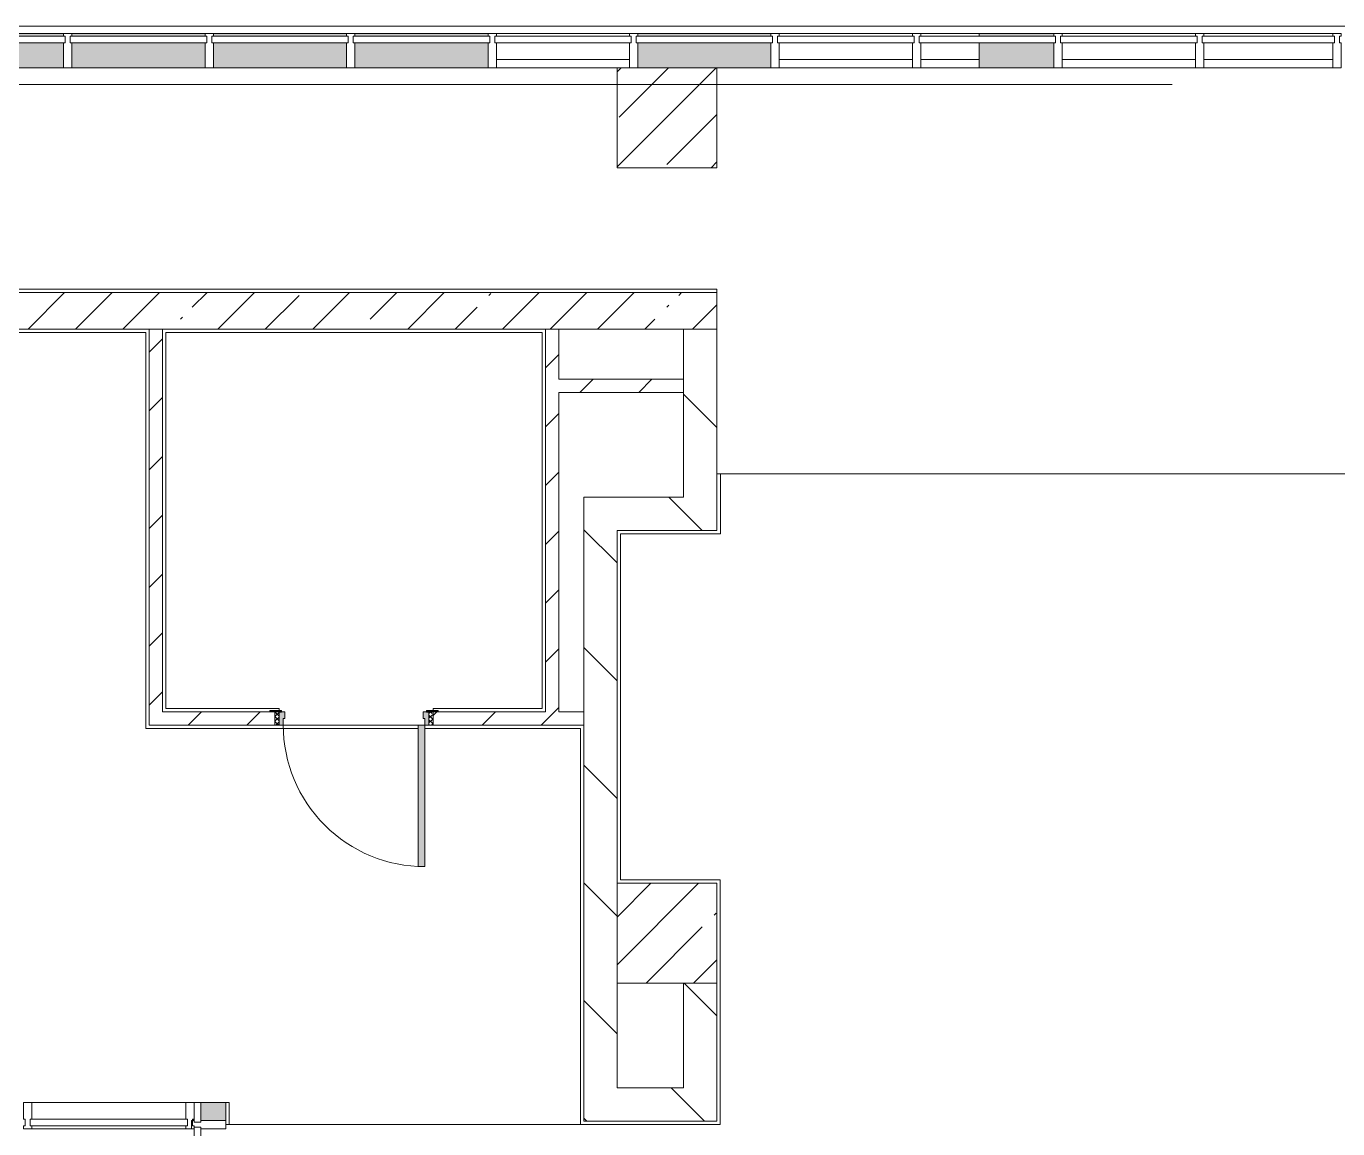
# Model space of a CAD drawing. Header units: millimetres. Extents: x -7229 to 196340, y -8553 to 29000.
# Drawn here: x 5561 to 13440, y 20725 to 27350 of the extents above; entities that cross this region are included whole.
import ezdxf

# ---------------------------------------------------------------- set-up
doc = ezdxf.new("R2010")
doc.units = ezdxf.units.MM
doc.linetypes.add('Осевая', pattern=[15875, 3175, -2381.25, 7937.5, -2381.25])
for name, color, linetype, lineweight, true_color in [('A-DETL-GENF-2', 7, 'Continuous', 5, 0xaaaaaa), ('A-DETL-GENF-3', 7, 'Continuous', 5, 0xe2e2e2), ('A-DOOR-3', 7, 'Continuous', 5, 0xe2e2e2), ('A-DOOR-4', 7, 'Continuous', 5, 0xaaaaaa), ('A-DOOR-FRAM-2', 7, 'Continuous', 5, 0xe2e2e2), ('A-DOOR-FRAM-3', 7, 'Continuous', 5, 0xaaaaaa), ('A-FLOR-2', 7, 'Continuous', 5, 0xaaaaaa), ('A-GLAZ-CWMG-1', 7, 'Continuous', 5, 0x383e42)]:
    doc.layers.add(name, color=color, linetype=linetype, lineweight=lineweight, true_color=true_color)
for name, color, linetype, lineweight in [('A-GLAZ-CURT', 7, 'Continuous', 5), ('A-GLAZ-CWMG', 7, 'Continuous', 5), ('A-WALL', 7, 'Continuous', 5), ('A-WALL-1', 7, 'Continuous', 9), ('I-WALL', 7, 'Continuous', 5), ('S-COLS', 7, 'Continuous', 5), ('Оси', 7, 'Continuous', 9), ('Оси-2', 7, 'Осевая', 9)]:
    doc.layers.add(name, color=color, linetype=linetype, lineweight=lineweight)
pattern_1 = [(45, (0, 0), (-176.7767, 176.7767), [])]
pattern_2 = [(135, (0, 0), (-353.553, -353.553), [])]

# ---------------------------------------------------------------- blocks, each defined once
blk = doc.blocks.new('Системная панель - Стекло - 40мм-22856067-1_2_3_птичка зашивка')
at = {"layer": 'A-GLAZ-CURT'}
h = blk.add_hatch(dxfattribs=at)
h.set_pattern_fill('FP_45', color=256, style=0, pattern_type=2)
h.set_pattern_definition([(45, (-9285, -26790), (-1414.21, 1414.21), [1000, -3000]), (45, (-10285, -27290), (-1414.21, 1414.21), [3000, -1000]), (45, (-8285, -27790), (-1414.21, 1414.21), [1000, -3000])])
h.paths.add_polyline_path([(400, -40), (410, -40), (410, 0), (-410, 0), (-410, -40), (-400, -40)])
for p, q in [((410, 0), (-410, 0)), ((-410, 0), (-410, -40)), ((-410, -40), (410, -40)), ((410, -40), (410, 0))]:
    blk.add_line(p, q, dxfattribs=at)
blk = doc.blocks.new('Системная панель - Стекло - 40мм-V30-1_2_3_птичка зашивка')
at = {"layer": 'A-GLAZ-CURT'}
for p, q in [((410, 0), (-410, 0)), ((-410, 0), (-410, -40)), ((-410, -40), (410, -40)), ((410, -40), (410, 0))]:
    blk.add_line(p, q, dxfattribs=at)
blk = doc.blocks.new('Системная панель - Стекло - 40мм-22856068-1_2_3_птичка зашивка')
at = {"layer": 'A-GLAZ-CURT'}
h = blk.add_hatch(dxfattribs=at)
h.set_pattern_fill('FP_46', color=256, style=0, pattern_type=2)
h.set_pattern_definition([(45, (-11835.1, -26790), (-1414.21, 1414.21), [1000, -3000]), (45, (-12835.1, -27290), (-1414.21, 1414.21), [3000, -1000]), (45, (-10835.1, -27790), (-1414.21, 1414.21), [1000, -3000])])
h.paths.add_polyline_path([(-410.1, -40), (410.1, -40), (410.1, 0), (-410.1, 0)])
for p, q in [((410.1, 0), (-410.1, 0)), ((-410.1, 0), (-410.1, -40)), ((-410.1, -40), (410.1, -40)), ((410.1, -40), (410.1, 0))]:
    blk.add_line(p, q, dxfattribs=at)
blk = doc.blocks.new('Системная панель - Стекло - 40мм-V31-1_2_3_птичка зашивка')
at = {"layer": 'A-GLAZ-CURT'}
for p, q in [((410, 0), (-410, 0)), ((-410, 0), (-410, -40)), ((-410, -40), (410, -40)), ((410, -40), (410, 0))]:
    blk.add_line(p, q, dxfattribs=at)
blk = doc.blocks.new('Системная панель - Стекло - 40мм-V32-1_2_3_птичка зашивка')
at = {"layer": 'A-GLAZ-CURT'}
for p, q in [((397.5, 0), (-397.5, 0)), ((-397.5, 0), (-397.5, -40)), ((397.5, -40), (397.5, 0)), ((-397.5, -40), (397.5, -40))]:
    blk.add_line(p, q, dxfattribs=at)
blk = doc.blocks.new('Прямоугольный импост - Импост структурный с накладкой - 160мм-20149069-1_2_3_птичка зашивка')
at = {"layer": 'A-GLAZ-CWMG'}
for p, q in [((9185, 27307), (8385, 27307)), ((9185, 27150), (8385, 27150))]:
    blk.add_line(p, q, dxfattribs=at)
blk = doc.blocks.new('Прямоугольный импост - Импост структурный с накладкой - 160мм-23251633-1_2_3_птичка зашивка')
at = {"layer": 'A-GLAZ-CWMG'}
for p, q in [((11285, 27307), (10935, 27307)), ((11285, 27307), (11285, 27290)), ((11285, 27250), (11285, 27150)), ((11285, 27150), (10935, 27150))]:
    blk.add_line(p, q, dxfattribs=at)
blk = doc.blocks.new('Прямоугольный импост - Импост структурный с накладкой - 190мм-23251634-1_2_3_птичка зашивка')
at = {"layer": 'A-GLAZ-CWMG-1'}
for points in [[(11735.3, 27290), (11735.3, 27307), (11285, 27307), (11285, 27290)], [(11735.3, 27100), (11735.3, 27250), (11285, 27250), (11285, 27100)]]:
    blk.add_hatch(color=256, dxfattribs=at).paths.add_polyline_path(points)
at = {"layer": 'A-GLAZ-CWMG'}
for p, q in [((11285, 27290), (11285, 27307)), ((11735.3, 27307), (11285, 27307)), ((11285, 27100), (11285, 27250)), ((11735.3, 27100), (11285, 27100))]:
    blk.add_line(p, q, dxfattribs=at)
blk = doc.blocks.new('Прямоугольный импост - Импост структурный с накладкой - 160мм-22794257-1_2_3_птичка зашивка')
at = {"layer": 'A-GLAZ-CWMG'}
for p, q in [((4935, 27307), (4160, 27307)), ((4935, 27150), (4160, 27150))]:
    blk.add_line(p, q, dxfattribs=at)
blk = doc.blocks.new('Прямоугольный импост - Импост структурный с накладкой - 190мм-20153711-1_2_3_птичка зашивка')
at = {"layer": 'A-GLAZ-CWMG'}
for p, q in [((-50, 40), (-50, 190)), ((-50, 190), (0, 190)), ((0, 190), (0, 40)), ((-40, 40), (-50, 40)), ((-50, -17), (-50, 0)), ((-50, 0), (-40, 0)), ((-40, 0), (-40, 40)), ((-10, 40), (-10, 0)), ((0, 40), (-10, 40)), ((-10, 0), (0, 0)), ((0, 0), (0, -17)), ((0, -17), (-50, -17))]:
    blk.add_line(p, q, dxfattribs=at)
blk = doc.blocks.new('Прямоугольный импост - Импост структурный с накладкой - 190мм-20153693-1_2_3_птичка зашивка')
at = {"layer": 'A-GLAZ-CWMG'}
for p, q in [((-25, 40), (-25, 190)), ((-25, 190), (25, 190)), ((25, 190), (25, 40)), ((-15, 40), (-25, 40)), ((-25, -17), (-25, 0)), ((-25, 0), (-15, 0)), ((-15, 0), (-15, 40)), ((15, 40), (15, 0)), ((25, 40), (15, 40)), ((15, 0), (25, 0)), ((25, 0), (25, -17)), ((25, -17), (-25, -17))]:
    blk.add_line(p, q, dxfattribs=at)
blk = doc.blocks.new('Прямоугольный импост - Импост структурный с накладкой - 160мм-19877844-1_2_3_птичка зашивка')
at = {"layer": 'A-GLAZ-CWMG'}
for p, q in [((-50, 0), (-50, 17)), ((-50, 17), (0, 17)), ((-40, 0), (-50, 0)), ((-40, -40), (-40, 0)), ((0, 0), (-10, 0)), ((-10, 0), (-10, -40)), ((0, 7), (0, 0)), ((-50, -140), (-50, -40)), ((-50, -40), (-40, -40)), ((-10, -40), (0, -40)), ((0, -40), (0, -140)), ((0, -140), (-50, -140))]:
    blk.add_line(p, q, dxfattribs=at)
blk = doc.blocks.new('Прямоугольный импост - Импост структурный с накладкой - 190мм-24242608-1_2_3_птичка зашивка')
at = {"layer": 'A-GLAZ-CWMG-1'}
for points in [[(6760, 20775), (6760, 20882), (6610, 20882), (6610, 20775)], [(6560, 20775), (6570, 20775), (6570, 20782), (6560, 20782)]]:
    blk.add_hatch(color=256, dxfattribs=at).paths.add_polyline_path(points)
at = {"layer": 'A-GLAZ-CWMG'}
for p in [(6610, 20882), (6760, 20775)]:
    blk.add_line(p, (6760, 20882), dxfattribs=at)
blk = doc.blocks.new('Системная панель - Стекло - 40мм-V55-1_2_3_птичка зашивка')
at = {"layer": 'A-GLAZ-CURT'}
for p, q in [((410, 0), (-410, 0)), ((-410, 0), (-410, -40)), ((-410, -40), (410, -40)), ((410, -40), (410, 0))]:
    blk.add_line(p, q, dxfattribs=at)
blk = doc.blocks.new('Прямоугольный импост - Импост структурный с накладкой - 190мм-23186023-1_2_3_птичка зашивка')
at = {"layer": 'A-GLAZ-CWMG-1'}
for points in [[(10035, 27290), (10035, 27307), (9235, 27307), (9235, 27290)], [(9235, 27100), (10035, 27100), (10035, 27250), (9235, 27250), (9235, 27150)]]:
    blk.add_hatch(color=256, dxfattribs=at).paths.add_polyline_path(points)
at = {"layer": 'A-GLAZ-CWMG'}
for p, q in [((10035, 27307), (9235, 27307)), ((10035, 27100), (9710, 27100))]:
    blk.add_line(p, q, dxfattribs=at)
blk = doc.blocks.new('Прямоугольный импост - Импост структурный с накладкой - 190мм-V56-1_2_3_птичка зашивка')
at = {"layer": 'A-GLAZ-CWMG'}
for p, q in [((-25, 40), (-25, 190)), ((25, 190), (25, 40)), ((-15, 40), (-25, 40)), ((-25, -17), (-25, 0)), ((-25, 0), (-15, 0)), ((-15, 0), (-15, 40)), ((15, 40), (15, 0)), ((25, 40), (15, 40)), ((15, 0), (25, 0)), ((25, 0), (25, -17)), ((25, -17), (-25, -17))]:
    blk.add_line(p, q, dxfattribs=at)
blk = doc.blocks.new('Системная панель - Стекло - 40мм-V57-1_2_3_птичка зашивка')
at = {"layer": 'A-GLAZ-CURT'}
for p, q in [((410, 0), (-410, 0)), ((-410, 0), (-410, -40)), ((-410, -40), (410, -40)), ((410, -40), (410, 0))]:
    blk.add_line(p, q, dxfattribs=at)
blk = doc.blocks.new('Прямоугольный импост - Импост структурный с накладкой - 190мм-V58-1_2_3_птичка зашивка')
at = {"layer": 'A-GLAZ-CWMG-1'}
for points in [[(8335, 27290), (8335, 27307), (7535, 27307), (7535, 27290), (8327.4, 27290)], [(8327.4, 27100), (8335, 27100), (8335, 27250), (7535, 27250), (7535, 27100)]]:
    blk.add_hatch(color=256, dxfattribs=at).paths.add_polyline_path(points)
at = {"layer": 'A-GLAZ-CWMG'}
for p, q in [((8335, 27307), (7535, 27307)), ((8335, 27100), (7535, 27100))]:
    blk.add_line(p, q, dxfattribs=at)
blk = doc.blocks.new('Системная панель - Стекло - 40мм-V94-1_2_3_птичка зашивка')
at = {"layer": 'A-GLAZ-CURT'}
for p, q in [((410, 0), (-410, 0)), ((-410, 0), (-410, -40)), ((-410, -40), (410, -40)), ((410, -40), (410, 0))]:
    blk.add_line(p, q, dxfattribs=at)
blk = doc.blocks.new('Системная панель - Стекло - 40мм-V95-1_2_3_птичка зашивка')
at = {"layer": 'A-GLAZ-CURT'}
for p, q in [((410, 0), (-410, 0)), ((-410, 0), (-410, -40)), ((-410, -40), (410, -40)), ((410, -40), (410, 0))]:
    blk.add_line(p, q, dxfattribs=at)
blk = doc.blocks.new('110_Дверь_СКБ_1Ст_Внутренняя1 - Д-8т 950x2100h_СУ-31746493-1_2_3_птичка зашивка')
at = {"layer": 'A-DOOR-3'}
h = blk.add_hatch(color=256, dxfattribs=at)
h.paths.add_polyline_path([(437.5, 40), (437.5, 0), (427.5, 0), (427.5, -40), (462.5, -40), (462.5, 40)])
h.paths.add_polyline_path([(-412.5, 40), (-437.5, 40), (-437.5, -40), (-402.5, -40), (-402.5, 0), (-412.5, 0)])
at = {"layer": 'A-DOOR-4'}
h = blk.add_hatch(dxfattribs=at)
h.set_pattern_fill('FP_93', color=256, style=0, pattern_type=2)
h.set_pattern_definition([(135, (1826.41, 104.685), (-14.14214, -14.14214), []), (225, (1826.41, 104.685), (14.14214, -14.14214), [])])
h.paths.add_polyline_path([(462.5, 40), (462.5, -40), (487.5, -40), (487.5, 40)])
at = {"layer": 'A-DOOR-FRAM-2'}
for points in [[(-372.5, 890), (-412.5, 890), (-412.5, 40), (-372.5, 40), (-372.5, 60)], [(-422.5, -40), (-492.5, -40), (-492.5, -48), (-422.5, -48)], [(456.5, -40), (447.5, -40), (447.5, -48), (517.5, -48), (517.5, -40), (462.5, -40)]]:
    blk.add_hatch(color=256, dxfattribs=at).paths.add_polyline_path(points)
at = {"layer": 'A-DOOR-FRAM-3'}
h = blk.add_hatch(dxfattribs=at)
h.set_pattern_fill('FP_94', color=256, style=0, pattern_type=2)
h.set_pattern_definition([(45, (-296.384, 104.685), (-14.1421, 14.1421), []), (135, (-296.384, 104.685), (-14.1421, -14.1421), [])])
h.paths.add_polyline_path([(-462.5, 40), (-456.7, -40), (-437.5, -40), (-437.5, 40)])
at = {"layer": 'A-DOOR-4'}
for p, q in [((-412.5, 890), (-412.5, 40)), ((-372.5, 890), (-412.5, 890)), ((-372.5, 40), (-372.5, 890)), ((-412.5, 40), (-372.5, 40))]:
    blk.add_line(p, q, dxfattribs=at)
blk.add_arc((-412.5, 40), 850, 360, 90, dxfattribs=at)
at = {"layer": 'A-DOOR-FRAM-3'}
for p, q in [((-437.5, 40), (-462.5, 40)), ((-462.5, 40), (-462.5, -40)), ((-412.5, 40), (-437.5, 40)), ((-437.5, 40), (-437.5, -40)), ((-437.5, -40), (-437.5, 40)), ((-412.5, 0), (-412.5, 40)), ((-402.5, 0), (-412.5, 0)), ((-402.5, -40), (-402.5, 0)), ((437.5, 0), (427.5, 0)), ((427.5, 0), (427.5, -40)), ((437.5, 40), (437.5, 0)), ((462.5, 40), (437.5, 40)), ((462.5, -40), (462.5, 40)), ((487.5, 40), (462.5, 40)), ((462.5, 40), (462.5, -40)), ((487.5, -40), (487.5, 40)), ((-422.5, -40), (-492.5, -40)), ((-492.5, -40), (-492.5, -48)), ((-492.5, -48), (-422.5, -48)), ((-462.5, -40), (-437.5, -40)), ((-422.5, -39), (-437.5, -39)), ((-437.5, -39), (-437.5, -40)), ((-437.5, -40), (-402.5, -40)), ((-437.5, -40), (-422.5, -40)), ((-422.5, -40), (-422.5, -39)), ((-422.5, -48), (-422.5, -40)), ((427.5, -40), (462.5, -40)), ((462.5, -39), (447.5, -39)), ((447.5, -39), (447.5, -40)), ((447.5, -40), (462.5, -40)), ((517.5, -40), (447.5, -40)), ((447.5, -40), (447.5, -48)), ((447.5, -48), (517.5, -48)), ((462.5, -40), (462.5, -39)), ((462.5, -40), (487.5, -40)), ((517.5, -48), (517.5, -40))]:
    blk.add_line(p, q, dxfattribs=at)
blk = doc.blocks.new('Системная панель - Стекло - 40мм-31929511-1_2_3_птичка зашивка')
at = {"layer": 'A-GLAZ-CURT'}
for p, q in [((58.5, 40), (-58.5, 40)), ((-58.5, 40), (-58.5, 0)), ((-58.5, 0), (58.5, 0)), ((58.5, 0), (58.5, 40))]:
    blk.add_line(p, q, dxfattribs=at)
blk = doc.blocks.new('Системная панель - Стекло - 40мм-V104-1_2_3_птичка зашивка')
at = {"layer": 'A-GLAZ-CURT'}
h = blk.add_hatch(dxfattribs=at)
h.set_pattern_fill('FP_102', color=256, style=0, pattern_type=2)
h.set_pattern_definition([(45, (-6735, -26790), (-1414.21, 1414.21), [1000, -3000]), (45, (-7735, -27290), (-1414.21, 1414.21), [3000, -1000]), (45, (-5735, -27790), (-1414.21, 1414.21), [1000, -3000])])
h.paths.add_polyline_path([(288.5, -40), (410, -40), (410, 0), (-410, 0), (-410, -40), (-400, -40)])
for p, q in [((410, 0), (-410, 0)), ((-410, 0), (-410, -40)), ((-410, -40), (410, -40)), ((410, -40), (410, 0))]:
    blk.add_line(p, q, dxfattribs=at)
blk = doc.blocks.new('Системная панель - Стекло - 40мм-23770450-1_2_3_птичка зашивка')
at = {"layer": 'A-GLAZ-CURT'}
for p, q in [((472.5, 40), (-472.5, 40)), ((-472.5, 40), (-472.5, 0)), ((-472.5, 0), (472.5, 0)), ((472.5, 0), (472.5, 40))]:
    blk.add_line(p, q, dxfattribs=at)
blk = doc.blocks.new('Прямоугольный импост - Импост структурный с накладкой - 160мм-23770448-1_2_3_птичка зашивка')
at = {"layer": 'A-GLAZ-CWMG'}
for p, q in [((6520, 20882), (5595, 20882)), ((6520, 20725), (5595, 20725))]:
    blk.add_line(p, q, dxfattribs=at)
blk = doc.blocks.new('Прямоугольный импост - Импост структурный с накладкой - 160мм-19877843-1_2_3_птичка зашивка')
at = {"layer": 'A-GLAZ-CWMG'}
for p, q in [((-25, 0), (-25, 17)), ((-25, 17), (25, 17)), ((-15, 0), (-25, 0)), ((-15, -40), (-15, 0)), ((25, 0), (15, 0)), ((15, 0), (15, -40)), ((25, 17), (25, 0)), ((-25, -140), (-25, -40)), ((-25, -40), (-15, -40)), ((15, -40), (25, -40)), ((25, -40), (25, -140)), ((25, -140), (-25, -140))]:
    blk.add_line(p, q, dxfattribs=at)
blk = doc.blocks.new('BSC_Колонна _Прямоугольная - 600х600-V111-1_2_3_птичка зашивка')
at = {"layer": 'S-COLS'}
h = blk.add_hatch(dxfattribs=at)
h.set_pattern_fill('FP_109', color=256, style=0, pattern_type=2)
h.set_pattern_definition([(45, (-9410, -26800), (-285.123, 285.123), []), (45, (-9124.88, -26800), (-285.123, 285.123), [504.031, -100.806, 16.764, -84.042])])
h.paths.add_polyline_path([(-300, -300), (300, -300), (300, 300), (-300, 300), (-300, -145.1)])
for p, q in [((300, 300), (-300, 300)), ((-300, 300), (-300, -300)), ((300, -300), (300, 300)), ((-300, -300), (300, -300))]:
    blk.add_line(p, q, dxfattribs=at)
blk = doc.blocks.new('Прямоугольный импост - Импост структурный с накладкой - 190мм-V40-1_2_3_птичка зашивка')
at = {"layer": 'A-GLAZ-CWMG'}
for p, q in [((-25, 0), (-25, 17)), ((-25, 17), (25, 17)), ((-15, 0), (-25, 0)), ((-15, -40), (-15, 0)), ((25, 17), (25, 0)), ((-25, -190), (-25, -40)), ((-25, -40), (-15, -40)), ((25, -40), (25, -190)), ((25, -190), (-25, -190))]:
    blk.add_line(p, q, dxfattribs=at)
blk = doc.blocks.new('Дверь_Витражная_остекление_ - ДВН_ДАО_Главный вход_1800 в свету 3-32257949-1_2_3_птичка зашивка')
at = {"layer": 'A-DETL-GENF-3'}
for points in [[(-707, -46.5), (-707, -17), (-752, -17), (-752, -504), (-707, -504), (-707, -109.5)], [(860, -1000), (860, -17), (815, -17), (815, -1000)]]:
    blk.add_hatch(color=256, dxfattribs=at).paths.add_polyline_path(points)
at = {"layer": 'A-DETL-GENF-2'}
for p, q in [((-752, -504), (-752, -17)), ((-752, -17), (-752, -504)), ((-707, -504), (-707, -17)), ((-707, -504), (-707, -17)), ((815, -1000), (815, -17)), ((815, -17), (815, -1000)), ((860, -1000), (860, -17)), ((860, -1000), (860, -17)), ((-752, -80), (-707, -80)), ((-742, -424), (-742, -80)), ((-698, -424), (-698, -80)), ((806, -920), (806, -80)), ((860, -80), (815, -80)), ((850, -920), (850, -80)), ((-752, -424), (-707, -424)), ((-752, -504), (-707, -504)), ((-752, -504), (-707, -504)), ((860, -920), (815, -920)), ((860, -1000), (815, -1000)), ((815, -1000), (860, -1000))]:
    blk.add_line(p, q, dxfattribs=at)
at = {"layer": 'A-DOOR-4'}
for p, q in [((-860, 40), (-752, 40)), ((-860, 0), (-860, 40)), ((-752, 40), (-752, 0)), ((752, 40), (860, 40)), ((752, 0), (752, 40)), ((860, 40), (860, 0)), ((-752, 0), (-860, 0)), ((-752, -504), (-752, -17)), ((860, 0), (752, 0)), ((752, -1000), (752, -17))]:
    blk.add_line(p, q, dxfattribs=at)
for centre, radius, start, end in [((-752, 0), 504, 270, 358.01682), ((752, 0), 1000, 180.98524, 270)]:
    blk.add_arc(centre, radius, start, end, dxfattribs=at)
blk = doc.blocks.new('BSC_Колонна _Прямоугольная - 600х600-23998051-1_2_3_птичка зашивка')
at = {"layer": 'S-COLS'}
h = blk.add_hatch(dxfattribs=at)
h.set_pattern_fill('FP_130', color=256, style=0, pattern_type=2)
h.set_pattern_definition([(45, (-9410, -21900), (-285.123, 285.123), []), (45, (-9124.88, -21900), (-285.123, 285.123), [504.031, -100.806, 16.764, -84.042])])
h.paths.add_polyline_path([(-229.4, -300), (300, -300), (300, 300), (-300, 300), (-300, -300)])
for p, q in [((300, 300), (-300, 300)), ((-300, 300), (-300, -300)), ((300, -300), (300, 300)), ((-300, -300), (300, -300))]:
    blk.add_line(p, q, dxfattribs=at)

msp = doc.modelspace()

# ---------------------------------------------------------------- hatches: boundary and pattern name
at = {"layer": 'I-WALL'}
h = msp.add_hatch(dxfattribs=at)
h.set_pattern_fill('FP_1', color=256, style=0, pattern_type=2)
h.set_pattern_definition([(45, (0, 0), (-285.123, 285.123), []), (45, (285.12, 0), (-285.123, 285.123), [504.031, -100.806, 16.764, -84.042])])
h.paths.add_polyline_path([(4060, 25530), (9710, 25530), (9710, 25750), (4060, 25750)])
h = msp.add_hatch(dxfattribs=at)
h.set_pattern_fill('FP_43', color=256, style=0, pattern_type=2)
h.set_pattern_definition(pattern_1)
h.paths.add_polyline_path([(6315.2, 23150), (6380, 23150), (6380, 25530), (6300, 25530), (6300, 23150)])
h = msp.add_hatch(dxfattribs=at)
h.set_pattern_fill('FP_43', color=256, style=0, pattern_type=2)
h.set_pattern_definition(pattern_1)
h.paths.add_polyline_path([(8680, 23230), (8760, 23230), (8760, 25530), (8680, 25530), (8680, 23250)])
h = msp.add_hatch(dxfattribs=at)
h.set_pattern_fill('FP_31', color=256, style=0, pattern_type=2)
h.set_pattern_definition(pattern_2)
h.paths.add_polyline_path([(9710, 24520), (9710, 25530), (9510, 25530), (9510, 24520)])
h = msp.add_hatch(dxfattribs=at)
h.set_pattern_fill('FP_43', color=256, style=0, pattern_type=2)
h.set_pattern_definition(pattern_1)
h.paths.add_polyline_path([(9510, 25150), (9510, 25230), (8760, 25230), (8760, 25150), (9456.7, 25150)])
h = msp.add_hatch(dxfattribs=at)
h.set_pattern_fill('FP_31', color=256, style=0, pattern_type=2)
h.set_pattern_definition(pattern_2)
h.paths.add_polyline_path([(9110, 23150), (9110, 24520), (8910, 24520), (8910, 23150)])
h = msp.add_hatch(dxfattribs=at)
h.set_pattern_fill('FP_31', color=256, style=0, pattern_type=2)
h.set_pattern_definition(pattern_2)
h.paths.add_polyline_path([(9110, 24320), (9710, 24320), (9710, 24520), (9110, 24520)])
h = msp.add_hatch(dxfattribs=at)
h.set_pattern_fill('FP_43', color=256, style=0, pattern_type=2)
h.set_pattern_definition(pattern_1)
h.paths.add_polyline_path([(8660, 23150), (8910, 23150), (8910, 23230), (8005, 23230), (8005, 23150)])
h.paths.add_polyline_path([(6380, 23150), (7055, 23150), (7055, 23230), (6380, 23230), (6380, 23186.9)])
h = msp.add_hatch(dxfattribs=at)
h.set_pattern_fill('FP_31', color=256, style=0, pattern_type=2)
h.set_pattern_definition(pattern_2)
h.paths.add_polyline_path([(8910, 20970), (9110, 20970), (9110, 23150), (8910, 23150), (8910, 20980.8)])
h = msp.add_hatch(dxfattribs=at)
h.set_pattern_fill('FP_31', color=256, style=0, pattern_type=2)
h.set_pattern_definition(pattern_2)
h.paths.add_polyline_path([(9710, 20970), (9710, 21600), (9510, 21600), (9510, 20970)])
h = msp.add_hatch(dxfattribs=at)
h.set_pattern_fill('FP_31', color=256, style=0, pattern_type=2)
h.set_pattern_definition(pattern_2)
h.paths.add_polyline_path([(9710, 20770), (9710, 20970), (8910, 20970), (8910, 20770), (9702.9, 20770)])

# ---------------------------------------------------------------- linework, layer by layer
at = {"layer": 'A-FLOR-2'}
for p, q in [((9110, 27100), (8385, 27100)), ((10885, 27100), (10085, 27100)), ((11285, 27100), (10935, 27100)), ((12585.3, 27100), (11785.3, 27100)), ((13410.3, 27100), (12635.3, 27100)), ((4061.1, 25770), (9710, 25770)), ((9710, 25770), (9710, 25750)), ((6280, 25510), (4061.1, 25510)), ((6280, 23130), (6280, 25510)), ((8660, 25510), (6400, 25510)), ((6400, 25510), (6400, 23250)), ((8660, 23250), (8660, 25510)), ((9710, 24660), (14348.8, 24660)), ((9731, 24660), (9731, 24299)), ((9731, 24299), (9130, 24299)), ((9130, 24299), (9130, 22220)), ((6400, 23250), (7080, 23250)), ((7080, 23250), (7080, 23238)), ((8005, 23238), (8005, 23250)), ((8005, 23250), (8660, 23250)), ((7915, 23130), (6280, 23130)), ((7105, 23150), (7915, 23150)), ((8890, 23130), (7955, 23130)), ((8890, 20750), (8890, 23130)), ((9130, 22220), (9730, 22220)), ((9730, 22220), (9730, 20750)), ((6760, 20882), (6780, 20882)), ((6780, 20882), (6780, 20750)), ((9730, 20750), (6760, 20750))]:
    msp.add_line(p, q, dxfattribs=at)
at = {"layer": 'A-WALL'}
msp.add_line((4060, 27350), (20210, 27350), dxfattribs=at)
at = {"layer": 'A-WALL-1'}
for p, q in [((6380, 25530), (6300, 25530)), ((8760, 25530), (8680, 25530)), ((9710, 25530), (9510, 25530)), ((9510, 25150), (9510, 25230)), ((8910, 23150), (8910, 23230))]:
    msp.add_line(p, q, dxfattribs=at)
at = {"layer": 'I-WALL'}
for p, q in [((9710, 25750), (4060, 25750)), ((9710, 24320), (9710, 25750)), ((4060, 25530), (6300, 25530)), ((6300, 25530), (6300, 23150)), ((6380, 23230), (6380, 25530)), ((6380, 25530), (8680, 25530)), ((8680, 25530), (8680, 23230)), ((8760, 25530), (9510, 25530)), ((8760, 25230), (8760, 25530)), ((9510, 25530), (9510, 25230)), ((9510, 25230), (8760, 25230)), ((8760, 23230), (8760, 25150)), ((8760, 25150), (9510, 25150)), ((9510, 25150), (9510, 24520)), ((8910, 24520), (8910, 23230)), ((9510, 24520), (8910, 24520)), ((9110, 22200), (9110, 24320)), ((9110, 24320), (9710, 24320)), ((7025, 23230), (6380, 23230)), ((8680, 23230), (8035, 23230)), ((8910, 23230), (8760, 23230)), ((6300, 23150), (7055, 23150)), ((8005, 23150), (8910, 23150)), ((8910, 23150), (8910, 20770)), ((9110, 20970), (9110, 21600)), ((9510, 21600), (9510, 20970)), ((9710, 20770), (9710, 21600)), ((9510, 20970), (9110, 20970)), ((8910, 20770), (9710, 20770))]:
    msp.add_line(p, q, dxfattribs=at)
at = {"layer": 'Оси'}
msp.add_line((-3228.7, 27000), (9271.3, 27000), dxfattribs=at)
at = {"layer": 'Оси-2'}
msp.add_line((9271.3, 27000), (21290.5, 27000), dxfattribs=at)

# ---------------------------------------------------------------- block references
at = {"layer": 'A-DOOR-4'}
for name, p, rotation in [('110_Дверь_СКБ_1Ст_Внутренняя1 - Д-8т 950x2100h_СУ-31746493-1_2_3_птичка зашивка', (7542.5, 23190), 180), ('Дверь_Витражная_остекление_ - ДВН_ДАО_Главный вход_1800 в свету 3-32257949-1_2_3_птичка зашивка', (6570, 19875), 269.9999999999999)]:
    msp.add_blockref(name, p, dxfattribs=dict(at, rotation=rotation))
at = {"layer": 'A-GLAZ-CURT'}
for name, p in [('Системная панель - Стекло - 40мм-V95-1_2_3_птичка зашивка', (5385, 27290)), ('Системная панель - Стекло - 40мм-V104-1_2_3_птичка зашивка', (6235, 27290)), ('Системная панель - Стекло - 40мм-V94-1_2_3_птичка зашивка', (7085, 27290)), ('Системная панель - Стекло - 40мм-V57-1_2_3_птичка зашивка', (7935, 27290)), ('Системная панель - Стекло - 40мм-22856067-1_2_3_птичка зашивка', (8785, 27290)), ('Системная панель - Стекло - 40мм-V55-1_2_3_птичка зашивка', (9635, 27290)), ('Системная панель - Стекло - 40мм-V30-1_2_3_птичка зашивка', (10485, 27290)), ('Системная панель - Стекло - 40мм-22856068-1_2_3_птичка зашивка', (11335.1, 27290)), ('Системная панель - Стекло - 40мм-V31-1_2_3_птичка зашивка', (12185.3, 27290)), ('Системная панель - Стекло - 40мм-V32-1_2_3_птичка зашивка', (13022.8, 27290)), ('Системная панель - Стекло - 40мм-23770450-1_2_3_птичка зашивка', (6057.5, 20742))]:
    msp.add_blockref(name, p, dxfattribs=at)
at = {"layer": 'A-GLAZ-CURT', "rotation": 269.9999999999999}
msp.add_blockref('Системная панель - Стекло - 40мм-31929511-1_2_3_птичка зашивка', (6570, 20823.5), dxfattribs=at)
at = {"layer": 'A-GLAZ-CWMG'}
for name, p in [('Прямоугольный импост - Импост структурный с накладкой - 190мм-V58-1_2_3_птичка зашивка', (-2550, 0)), ('Прямоугольный импост - Импост структурный с накладкой - 190мм-V58-1_2_3_птичка зашивка', (-1700, 0)), ('Прямоугольный импост - Импост структурный с накладкой - 190мм-V58-1_2_3_птичка зашивка', (-850, 0)), ('Прямоугольный импост - Импост структурный с накладкой - 190мм-V58-1_2_3_птичка зашивка', (0, 0)), ('Прямоугольный импост - Импост структурный с накладкой - 160мм-20149069-1_2_3_птичка зашивка', (0, 0)), ('Прямоугольный импост - Импост структурный с накладкой - 190мм-23186023-1_2_3_птичка зашивка', (0, 0)), ('Прямоугольный импост - Импост структурный с накладкой - 160мм-20149069-1_2_3_птичка зашивка', (1700, 0)), ('Прямоугольный импост - Импост структурный с накладкой - 160мм-23251633-1_2_3_птичка зашивка', (0, 0)), ('Прямоугольный импост - Импост структурный с накладкой - 190мм-23251634-1_2_3_птичка зашивка', (0, 0)), ('Прямоугольный импост - Импост структурный с накладкой - 160мм-20149069-1_2_3_птичка зашивка', (3400.3, 0)), ('Прямоугольный импост - Импост структурный с накладкой - 160мм-22794257-1_2_3_птичка зашивка', (8475.3, 0)), ('Прямоугольный импост - Импост структурный с накладкой - 160мм-23770448-1_2_3_птичка зашивка', (0, 0)), ('Прямоугольный импост - Импост структурный с накладкой - 190мм-24242608-1_2_3_птичка зашивка', (0, 0))]:
    msp.add_blockref(name, p, dxfattribs=at)
at = {"layer": 'A-GLAZ-CWMG', "extrusion": (0, 0, -1)}
for name, p, rotation in [('Прямоугольный импост - Импост структурный с накладкой - 190мм-20153693-1_2_3_птичка зашивка', (-5810, 27290), 180), ('Прямоугольный импост - Импост структурный с накладкой - 190мм-20153693-1_2_3_птичка зашивка', (-6660, 27290), 180), ('Прямоугольный импост - Импост структурный с накладкой - 190мм-20153693-1_2_3_птичка зашивка', (-7510, 27290), 180), ('Прямоугольный импост - Импост структурный с накладкой - 190мм-20153693-1_2_3_птичка зашивка', (-8360, 27290), 180), ('Прямоугольный импост - Импост структурный с накладкой - 190мм-V56-1_2_3_птичка зашивка', (-9210, 27290), 180), ('Прямоугольный импост - Импост структурный с накладкой - 190мм-20153693-1_2_3_птичка зашивка', (-10060, 27290), 180), ('Прямоугольный импост - Импост структурный с накладкой - 190мм-20153693-1_2_3_птичка зашивка', (-10910, 27290), 180), ('Прямоугольный импост - Импост структурный с накладкой - 190мм-20153693-1_2_3_птичка зашивка', (-11760.3, 27290), 180), ('Прямоугольный импост - Импост структурный с накладкой - 190мм-20153693-1_2_3_птичка зашивка', (-12610.3, 27290), 180), ('Прямоугольный импост - Импост структурный с накладкой - 190мм-20153711-1_2_3_птичка зашивка', (-13460.3, 27290), 180), ('Прямоугольный импост - Импост структурный с накладкой - 160мм-19877843-1_2_3_птичка зашивка', (-5570, 20742), 180), ('Прямоугольный импост - Импост структурный с накладкой - 160мм-19877844-1_2_3_птичка зашивка', (-6570, 20742), 180), ('Прямоугольный импост - Импост структурный с накладкой - 190мм-V40-1_2_3_птичка зашивка', (-6570, 20750), 270.0000000000001)]:
    msp.add_blockref(name, p, dxfattribs=dict(at, rotation=rotation))
at = {"layer": 'S-COLS'}
for name, p in [('BSC_Колонна _Прямоугольная - 600х600-V111-1_2_3_птичка зашивка', (9410, 26800)), ('BSC_Колонна _Прямоугольная - 600х600-23998051-1_2_3_птичка зашивка', (9410, 21900))]:
    msp.add_blockref(name, p, dxfattribs=at)

doc.saveas('drawing.dxf')
